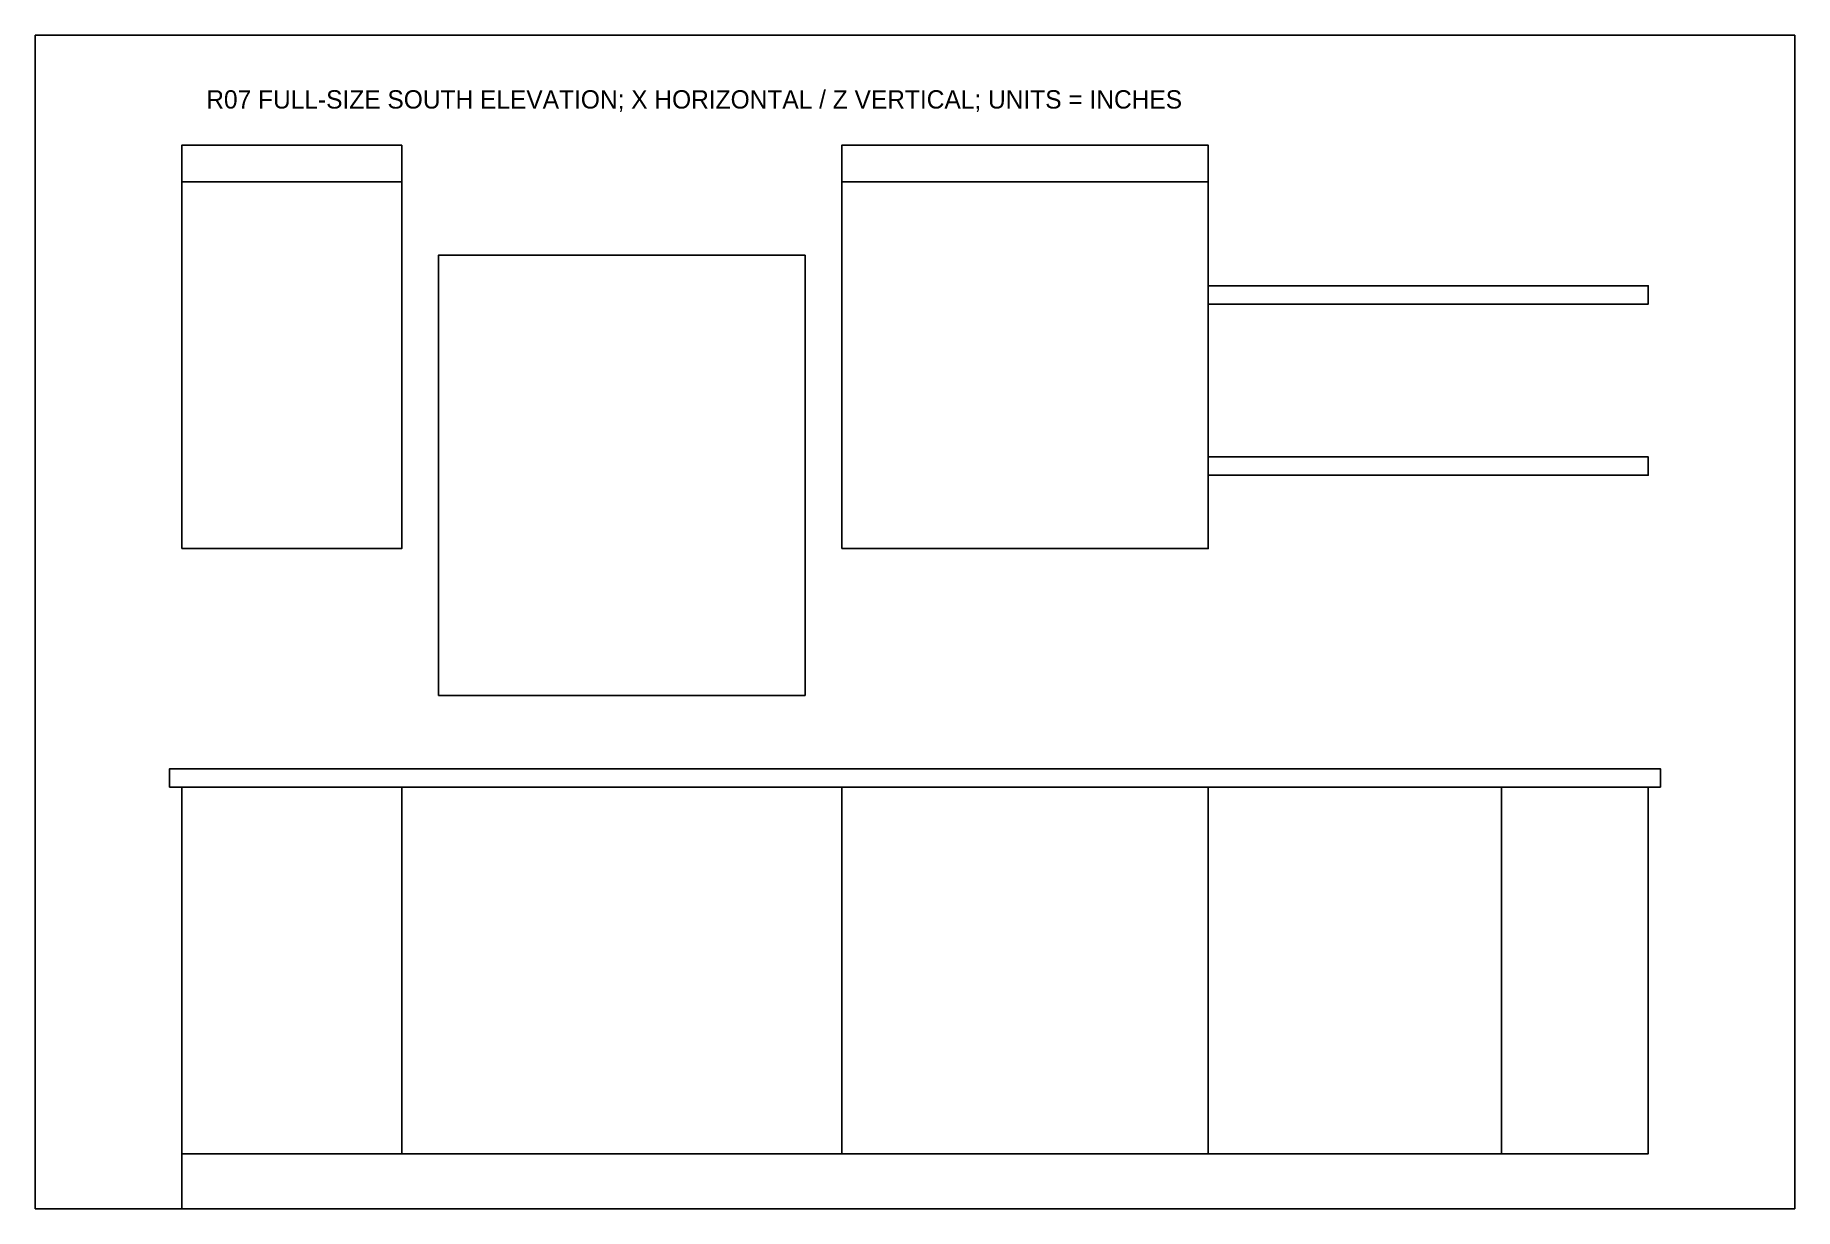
# Model space of a CAD drawing. Header units: inches. Extents: x -12 to 132, y 0 to 96.
import ezdxf

# ---------------------------------------------------------------- set-up
doc = ezdxf.new("R2010")
doc.units = ezdxf.units.IN
doc.header["$MEASUREMENT"] = 0
for name, color, linetype in [('A-CROWN', 7, 'Continuous'), ('A-GLAZ', 7, 'Continuous'), ('A-REF', 7, 'Continuous'), ('A-SHELF', 7, 'Continuous'), ('A-WALL', 7, 'Continuous'), ('I-CASE', 7, 'Continuous'), ('I-COUNTER', 7, 'Continuous')]:
    doc.layers.add(name, color=color, linetype=linetype)

msp = doc.modelspace()

# ---------------------------------------------------------------- linework, layer by layer
at = {"layer": 'A-CROWN'}
for points in [[(0, 84), (18, 84), (18, 87), (0, 87)], [(54, 84), (84, 84), (84, 87), (54, 87)]]:
    msp.add_lwpolyline(points, close=True, dxfattribs=at)
at = {"layer": 'A-GLAZ'}
msp.add_lwpolyline([(21, 42), (51, 42), (51, 78), (21, 78)], close=True, dxfattribs=at)
at = {"layer": 'A-REF'}
for q in [(0, 24), (24, 0)]:
    msp.add_line((0, 0), q, dxfattribs=at)
at = {"layer": 'A-SHELF'}
for points in [[(84, 74), (120, 74), (120, 75.5), (84, 75.5)], [(84, 60), (120, 60), (120, 61.5), (84, 61.5)]]:
    msp.add_lwpolyline(points, close=True, dxfattribs=at)
at = {"layer": 'A-WALL'}
msp.add_lwpolyline([(-12, 0), (132, 0), (132, 96), (-12, 96)], close=True, dxfattribs=at)
at = {"layer": 'I-CASE'}
for points in [[(0, 54), (18, 54), (18, 84), (0, 84)], [(54, 54), (84, 54), (84, 84), (54, 84)], [(0, 4.5), (18, 4.5), (18, 34.5), (0, 34.5)], [(18, 4.5), (54, 4.5), (54, 34.5), (18, 34.5)], [(54, 4.5), (84, 4.5), (84, 34.5), (54, 34.5)], [(84, 4.5), (108, 4.5), (108, 34.5), (84, 34.5)], [(108, 4.5), (120, 4.5), (120, 34.5), (108, 34.5)]]:
    msp.add_lwpolyline(points, close=True, dxfattribs=at)
at = {"layer": 'I-COUNTER'}
msp.add_lwpolyline([(-1, 34.5), (121, 34.5), (121, 36), (-1, 36)], close=True, dxfattribs=at)

# ---------------------------------------------------------------- texts
at = {"layer": 'A-REF'}
msp.add_text('R07 FULL-SIZE SOUTH ELEVATION; X HORIZONTAL / Z VERTICAL; UNITS = INCHES', height=1.5, dxfattribs=at).set_placement((2, 90))

doc.saveas('drawing.dxf')
